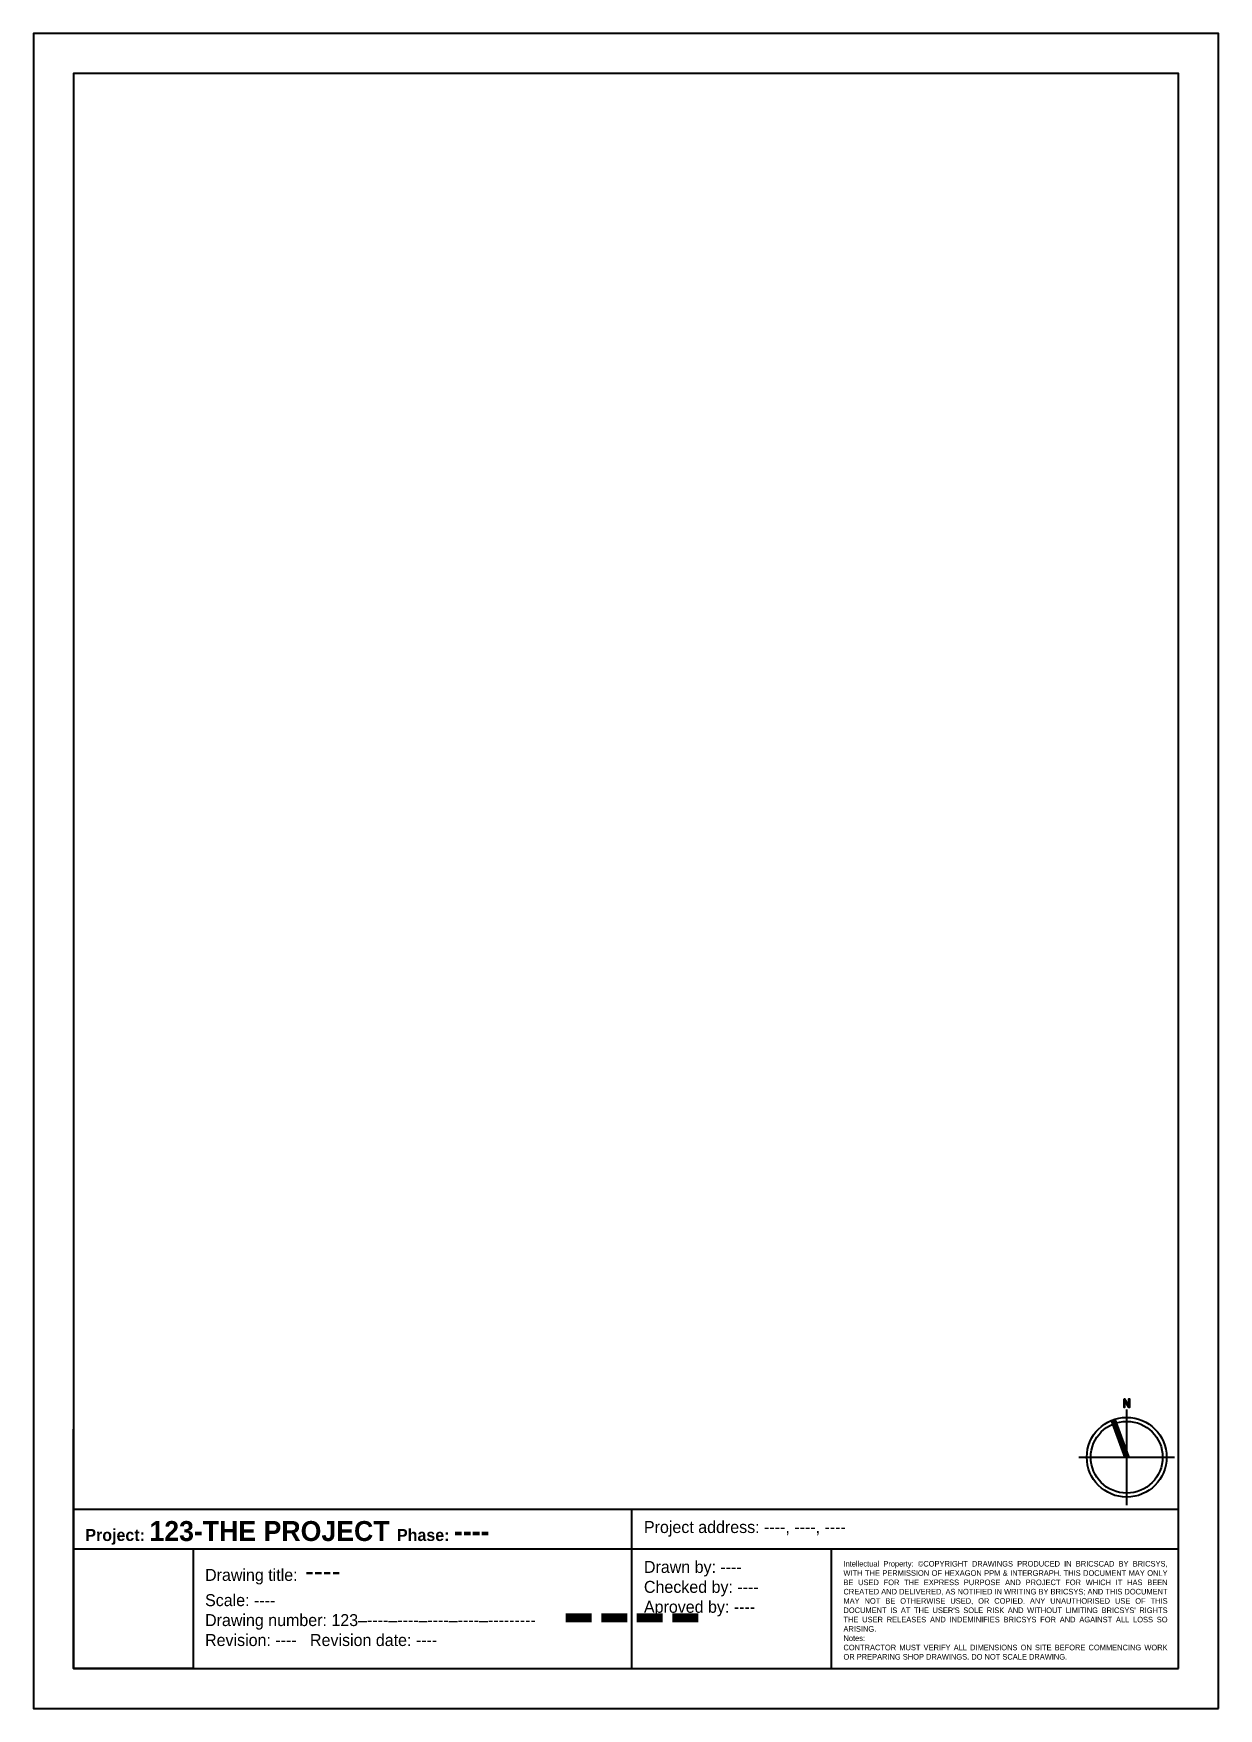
# Paper-space layout 'A3 P' of a CAD drawing. Header units: millimetres. Extents: x 0 to 297, y 0 to 420.
import ezdxf

# ---------------------------------------------------------------- set-up
doc = ezdxf.new("R2010")
doc.units = ezdxf.units.MM
doc.layers.add('Titleblock Elements', color=250, linetype='Continuous')
doc.styles.add('Titleblock', font='bahnschrift.ttf', dxfattribs={"height": 1.5})
picture_1 = doc.add_image_def('image1.png', size_in_pixel=(256, 256))

# ---------------------------------------------------------------- blocks, each defined once
blk = doc.blocks.new('*U20')
at = {"lineweight": 200}
blk.add_line((0, 0), (-3.42, 9.4), dxfattribs=at)
for p, q in [((0, -12), (0, 12)), ((-12, 0), (12, 0))]:
    blk.add_line(p, q)
blk.add_lwpolyline([(-0.74, 14.58), (-0.74, 12.58), (-0.46, 12.58), (-0.46, 14.05), (0.48, 12.58), (0.74, 12.58), (0.74, 14.58), (0.46, 14.58), (0.46, 13.09), (-0.49, 14.58)], close=True)
for radius in [10, 9]:
    blk.add_circle((0, 0), radius)
blk = doc.blocks.new('Titleblock A3 P')
at = {"layer": 'Titleblock Elements'}
for p, q in [((10, 40), (10, 70)), ((10, 50), (287, 50)), ((150, 10), (150, 50)), ((10, 40), (287, 40)), ((200, 10), (200, 40))]:
    blk.add_line(p, q, dxfattribs=at)
for points in [[(297, 0), (297, 420), (0, 420), (0, 0)], [(287, 10), (287, 410), (10, 410), (10, 10)]]:
    blk.add_lwpolyline(points, close=True, dxfattribs=at)
blk.add_blockref('*U20', (274, 63))
at = {"layer": 'Titleblock Elements', "attachment_point": 1, "style": 'Titleblock'}
for s, insert, char_height, width in [('\\pxql;\\fBahnschrift|b1|i0|c0|p34;\\H0.375x;Project: \\H1.6666666667x;123-THE PROJECT \\H0.6x;Phase: \\H1.6666666667x;----', (13, 47), 8, 184), ('Project address: ----, ----, ----', (153, 47), 3, 134), ('{\\H0.6x;Drawing title:} ----\\P\\H0.6x;Scale: ----\\PDrawing number: 123–----–----–----–----–---------\\PRevision: ----   Revision date: ----', (43, 37), 5, 107), ('\\H0.6x;Drawn by: ----\\PChecked by: ----\\PAproved by: ----', (153, 37), 5, 47), ("\\pxqj;Intellectual Property: ©COPYRIGHT DRAWINGS PRODUCED IN BRICSCAD BY BRICSYS, WITH THE PERMISSION OF HEXAGON PPM & INTERGRAPH. THIS DOCUMENT MAY ONLY BE USED FOR THE EXPRESS PURPOSE AND PROJECT FOR WHICH IT HAS BEEN CREATED AND DELIVERED, AS NOTIFIED IN WRITING BY BRICSYS; AND THIS DOCUMENT MAY NOT BE OTHERWISE USED, OR COPIED. ANY UNAUTHORISED USE OF THIS DOCUMENT IS AT THE USER'S SOLE RISK AND WITHOUT LIMITING BRICSYS' RIGHTS THE USER RELEASES AND INDEMINIFIES BRICSYS FOR AND AGAINST ALL LOSS SO ARISING.\\PNotes:\\PCONTRACTOR MUST VERIFY ALL DIMENSIONS ON SITE BEFORE COMMENCING WORK OR PREPARING SHOP DRAWINGS. DO NOT SCALE DRAWING.", (203, 37), 1.4, 81)]:
    blk.add_mtext(s, dxfattribs=dict(at, insert=insert, char_height=char_height, width=width))
at = {"layer": 'Titleblock Elements', "color": 1, "insert": (150, 25), "char_height": 20, "attachment_point": 5, "style": 'Titleblock'}
blk.add_mtext('----', dxfattribs=at)
at = {"layer": 'Titleblock Elements'}
image = blk.add_image(picture_1, insert=(10, 10), size_in_units=(30, 30), dxfattribs=at)
image.dxf.flags = 7

psp = doc.layouts.new('A3 P')

# ---------------------------------------------------------------- block references
psp.add_blockref('Titleblock A3 P', (0, 0))

doc.saveas('drawing.dxf')
